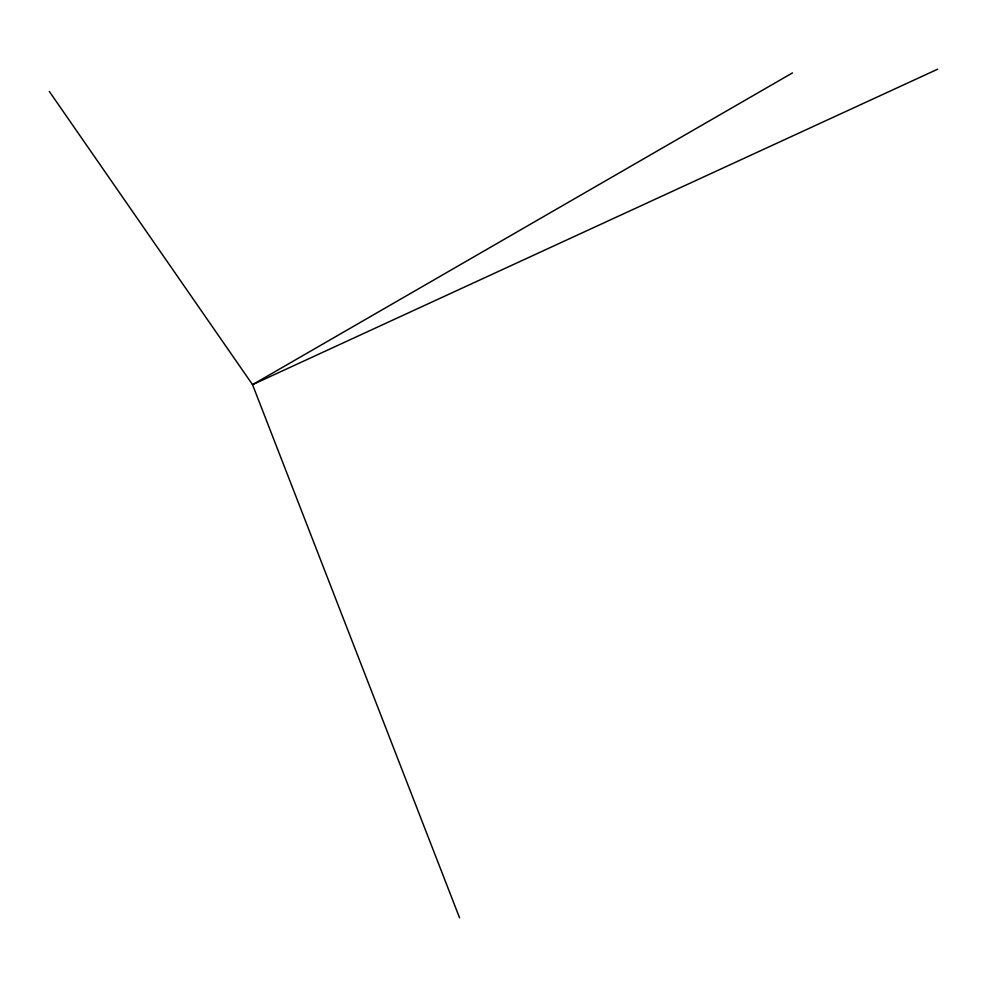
<?xml version="1.0" encoding="UTF-8"?>
<svg xmlns="http://www.w3.org/2000/svg" width="987" height="987" viewBox="0 0 987 987"><rect width="100%" height="100%" fill="white"/><g stroke="black" fill="none" stroke-linecap="round" stroke-linejoin="round"><path stroke-width="1.48" d="M792.487 72.902L252.536 384.646L459.547 917.799M937.65 69.201L252.536 384.646L49.35 91.495"/></g></svg>
